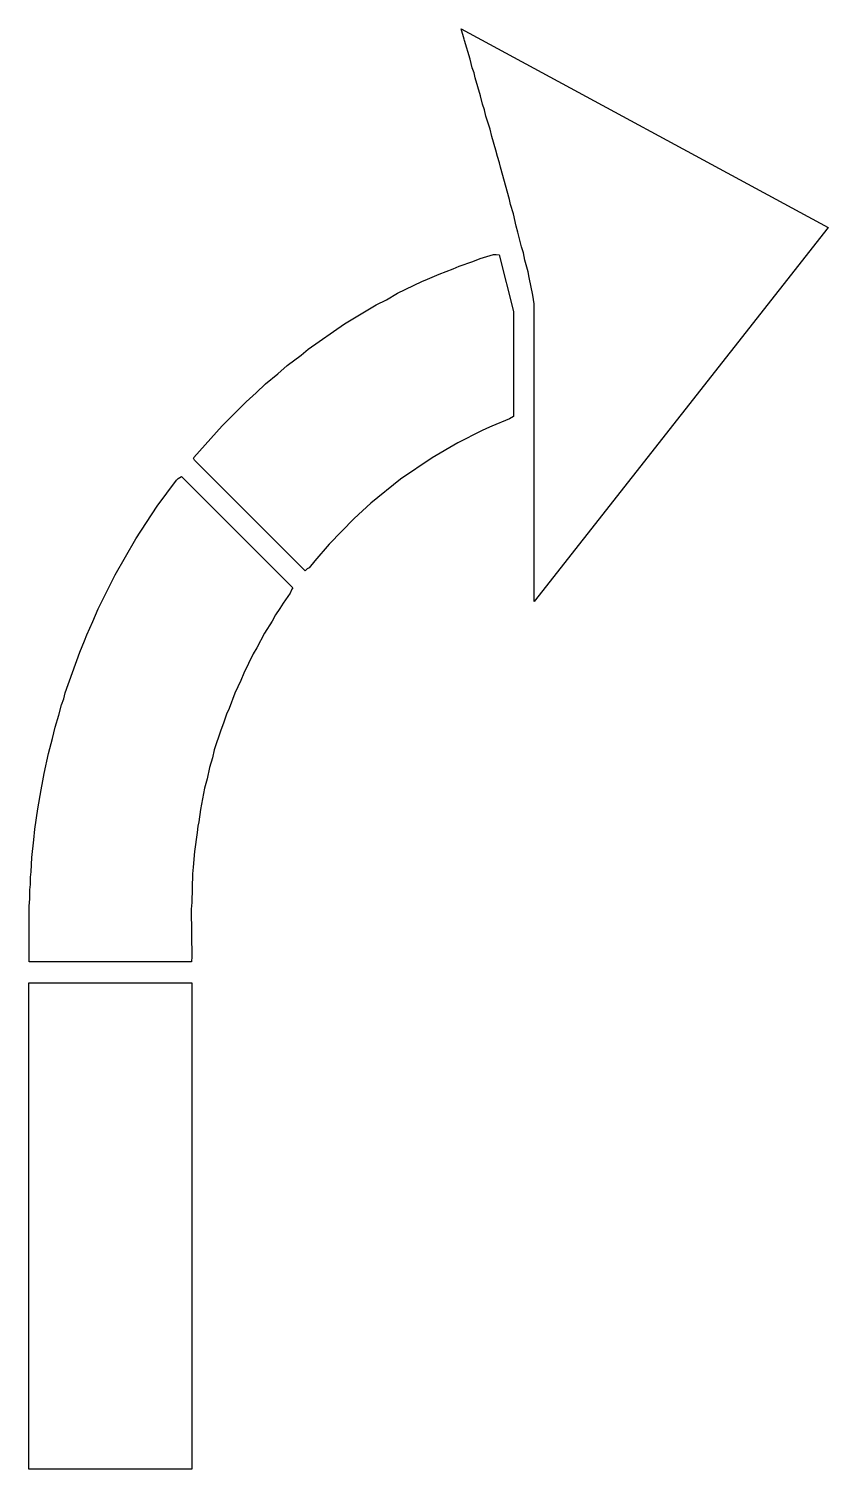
# Model space of a CAD drawing. Header units: inches. Extents: x 3 to 43.1, y 3 to 75.2.
import ezdxf

# ---------------------------------------------------------------- set-up
doc = ezdxf.new("R2010")
doc.units = ezdxf.units.IN
doc.header["$MEASUREMENT"] = 0
doc.layers.add('CUT', color=1, linetype='Continuous')

msp = doc.modelspace()

# ---------------------------------------------------------------- linework, layer by layer
at = {"layer": 'CUT'}
for points in [[(25.327, 72.96), (25.236, 73.221), (25.13, 73.647), (24.854, 74.581), (24.838, 74.654), (24.69, 75.174), (43.088, 65.22), (28.345, 46.485), (28.345, 61.386), (28.274, 61.831), (28.084, 62.713), (28.036, 63.001), (27.876, 63.582), (27.804, 63.949), (27.714, 64.245), (27.531, 64.992), (27.443, 65.282), (27.304, 65.902), (27.157, 66.369), (27.1, 66.622), (26.653, 68.237), (26.603, 68.458), (26.498, 68.782), (26.427, 69.1), (26.213, 69.784), (26.132, 70.149), (25.926, 70.802), (25.853, 71.119), (25.758, 71.395), (25.652, 71.822), (25.384, 72.724)], [(14.41, 56.933), (14.877, 57.388), (15.497, 57.892), (15.959, 58.305), (16.651, 58.823), (17.013, 59.127), (18.839, 60.389), (20.417, 61.343), (20.944, 61.601), (21.496, 61.919), (22.713, 62.512), (22.998, 62.622), (23.576, 62.886), (24.279, 63.149), (24.576, 63.28), (25.271, 63.516), (25.629, 63.666), (26.296, 63.861), (26.437, 63.869), (26.58, 63.851), (27.3, 61.011), (27.3, 55.745), (27.109, 55.636), (26.221, 55.269), (25.96, 55.14), (25.709, 55.035), (24.518, 54.426), (23.226, 53.676), (21.647, 52.603), (20.145, 51.399), (19.315, 50.638), (18.062, 49.353), (17.336, 48.514), (17.063, 48.172), (16.96, 48.111), (16.855, 48.021), (11.306, 53.567), (11.286, 53.593), (11.273, 53.622), (11.267, 53.654), (11.269, 53.687), (12.696, 55.28), (13.896, 56.479)], [(3.051, 32.036), (3.078, 32.302), (3.086, 32.658), (3.118, 32.94), (3.146, 33.656), (3.256, 34.53), (3.304, 35.065), (3.452, 36.087), (3.613, 37.049), (3.709, 37.5), (3.764, 37.853), (3.985, 38.857), (4.189, 39.612), (4.319, 40.179), (4.51, 40.786), (4.644, 41.297), (4.752, 41.603), (4.828, 41.9), (5.557, 43.932), (5.8, 44.501), (5.909, 44.804), (6.216, 45.47), (6.482, 46.106), (7.337, 47.813), (8.374, 49.622), (9.436, 51.248), (10.402, 52.561), (10.49, 52.645), (10.665, 52.74), (16.237, 47.17), (16.195, 47.102), (16.106, 46.894), (15.751, 46.387), (15.594, 46.123), (15.371, 45.802), (15.199, 45.489), (14.815, 44.884), (14.436, 44.161), (14.253, 43.856), (13.781, 42.889), (13.63, 42.516), (13.332, 41.881), (13.044, 41.118), (12.92, 40.837), (12.767, 40.373), (12.624, 40.029), (12.297, 39.038), (12.21, 38.64), (12.061, 38.158), (11.939, 37.594), (11.812, 37.123), (11.613, 36.054), (11.52, 35.434), (11.474, 35.212), (11.442, 34.905), (11.302, 33.946), (11.25, 33.166), (11.208, 32.836), (11.179, 31.402), (11.147, 31.055), (11.173, 28.626), (11.16, 28.491), (11.159, 28.414), (3.017, 28.414), (3.017, 31.219), (3.047, 31.581)], [(3, 27.37), (11.176, 27.37), (11.176, 3), (3, 3), (3, 3.023)]]:
    msp.add_lwpolyline(points, close=True, dxfattribs=at)

doc.saveas('drawing.dxf')
